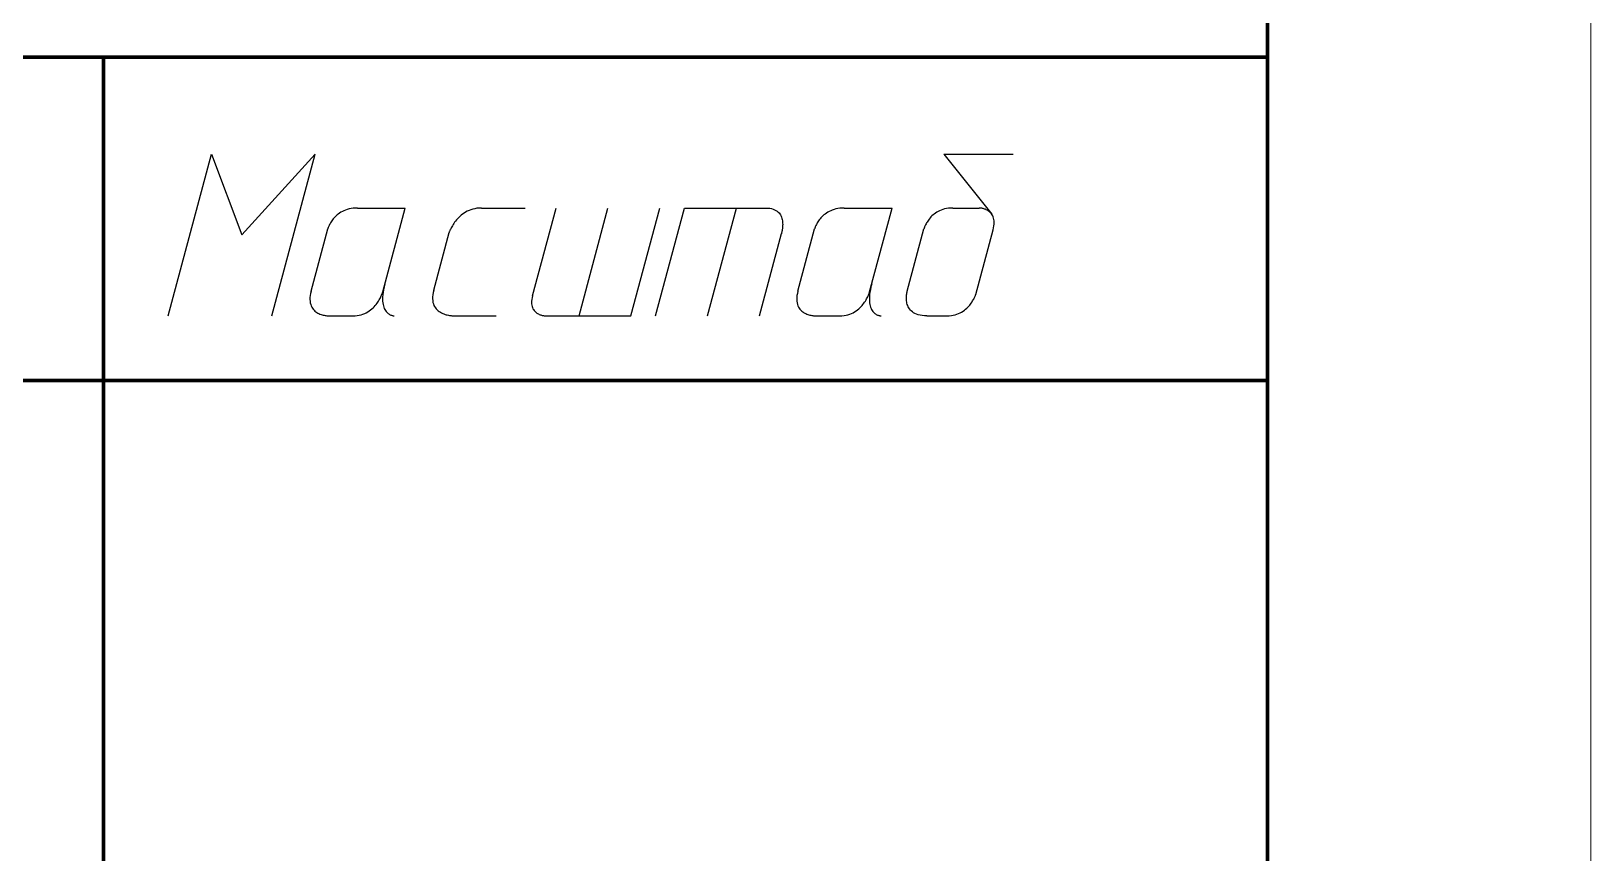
# Model space of a CAD drawing. Header units: millimetres. Extents: x 0 to 1189, y 0 to 841.
# Drawn here: x 1164.88 to 1189, y 32.7 to 45.4 of the extents above; entities that cross this region are included whole.
import ezdxf

# ---------------------------------------------------------------- set-up
doc = ezdxf.new("R2010")
doc.units = ezdxf.units.MM
doc.layers.get('0').update_dxf_attribs({"linetype": 'CONTINUOUS', "lineweight": 0})

msp = doc.modelspace()

# ---------------------------------------------------------------- linework, layer by layer
msp.add_line((1189, 0), (1189, 841))
at = {"lineweight": 70}
for p, q in [((1184, 5), (1184, 836)), ((1064, 45), (1184, 45)), ((1166, 25), (1166, 45)), ((1134, 40), (1184, 40))]:
    msp.add_line(p, q, dxfattribs=at)
at = {"color": 7, "linetype": 'CONTINUOUS', "lineweight": 25}
for p, q in [((1167, 41), (1167.6698730555556, 43.5)), ((1167, 41), (1167.6698730555556, 43.5)), ((1167.6698730555556, 43.5), (1168.1377141666667, 42.25)), ((1169.275428611111, 43.5), (1168.1377141666667, 42.25)), ((1168.6055555555556, 41), (1169.275428611111, 43.5)), ((1178.997295, 43.49999999999999), (1180.069517222222, 43.49999999999999)), ((1178.997295, 43.49999999999999), (1179.7354708333332, 42.572663333333324)), ((1169.5200058333335, 42.4523475), (1169.5110947222222, 42.437825)), ((1169.529936388889, 42.46732277777778), (1169.5200058333335, 42.4523475)), ((1169.540926388889, 42.482620833333335), (1169.529936388889, 42.46732277777778)), ((1169.5530144444444, 42.49811277777778), (1169.540926388889, 42.482620833333335)), ((1169.56624, 42.513668611111115), (1169.5530144444444, 42.49811277777778)), ((1169.5806425, 42.529159166666666), (1169.56624, 42.513668611111115)), ((1169.596261388889, 42.544455), (1169.5806425, 42.529159166666666)), ((1169.613135277778, 42.55942638888889), (1169.596261388889, 42.544455)), ((1169.6313041666667, 42.573944166666664), (1169.613135277778, 42.55942638888889)), ((1169.6508069444444, 42.58787888888889), (1169.6313041666667, 42.573944166666664)), ((1169.6716830555556, 42.601100833333334), (1169.6508069444444, 42.58787888888889)), ((1169.6939716666668, 42.613480555555554), (1169.6716830555556, 42.601100833333334)), ((1169.7177119444445, 42.62488888888889), (1169.6939716666668, 42.613480555555554)), ((1169.7429433333334, 42.635195833333334), (1169.7177119444445, 42.62488888888889)), ((1169.7697052777778, 42.6442725), (1169.7429433333334, 42.635195833333334)), ((1169.7980366666668, 42.65198916666667), (1169.7697052777778, 42.6442725)), ((1169.8279769444446, 42.65821638888889), (1169.7980366666668, 42.65198916666667)), ((1169.8595652777778, 42.662824722222226), (1169.8279769444446, 42.65821638888889)), ((1169.8928413888889, 42.665684722222224), (1169.8595652777778, 42.662824722222226)), ((1169.927843888889, 42.666666666666664), (1169.8928413888889, 42.665684722222224)), ((1169.927843888889, 42.666666666666664), (1170.666455, 42.666666666666664)), ((1170.3193330555557, 41.37118944444445), (1170.666455, 42.666666666666664)), ((1171.4446149999999, 42.46434555555555), (1171.430678611111, 42.44593416666667)), ((1171.4597355555554, 42.48287444444444), (1171.4446149999999, 42.46434555555555)), ((1171.4760663888887, 42.50136222222222), (1171.4597355555554, 42.48287444444444)), ((1171.4936330555556, 42.51964916666667), (1171.4760663888887, 42.50136222222222)), ((1171.5124619444443, 42.537575833333335), (1171.4936330555556, 42.51964916666667)), ((1171.5325788888888, 42.55498361111111), (1171.5124619444443, 42.537575833333335)), ((1171.55401, 42.571713055555556), (1171.5325788888888, 42.55498361111111)), ((1171.5767808333333, 42.587604722222224), (1171.55401, 42.571713055555556)), ((1171.6009175, 42.60249972222222), (1171.5767808333333, 42.587604722222224)), ((1171.6264463888888, 42.61623861111111), (1171.6009175, 42.60249972222222)), ((1171.6533930555556, 42.628662222222225), (1171.6264463888888, 42.61623861111111)), ((1171.681783611111, 42.63961111111111), (1171.6533930555556, 42.628662222222225)), ((1171.7116438888888, 42.64892666666667), (1171.681783611111, 42.63961111111111)), ((1171.743, 42.65644916666667), (1171.7116438888888, 42.64892666666667)), ((1171.7758780555555, 42.66201944444445), (1171.743, 42.65644916666667)), ((1171.810303888889, 42.66547833333333), (1171.7758780555555, 42.66201944444445)), ((1171.8463030555554, 42.666666666666664), (1171.810303888889, 42.66547833333333)), ((1171.8463030555554, 42.666666666666664), (1172.5185925, 42.666666666666664)), ((1172.6351425, 41.31056888888888), (1172.9985077777778, 42.66666666666666)), ((1173.3547036111113, 40.99999999999999), (1173.8012855555555, 42.66666666666666)), ((1174.157481388889, 40.99999999999999), (1174.6040633333334, 42.66666666666666)), ((1174.5373966666666, 40.99999999999999), (1174.983978611111, 42.66666666666666)), ((1174.983978611111, 42.66666666666666), (1176.241675, 42.66666666666666)), ((1175.3401744444445, 40.99999999999999), (1175.7867563888888, 42.66666666666666)), ((1176.241675, 42.66666666666666), (1176.274393611111, 42.66554166666666)), ((1176.274393611111, 42.66554166666666), (1176.3043763888888, 42.66226111111111)), ((1176.3043763888888, 42.66226111111111), (1176.3317344444445, 42.656966944444434)), ((1176.3317344444445, 42.656966944444434), (1176.356578611111, 42.64980166666666)), ((1176.356578611111, 42.64980166666666), (1176.3790199999999, 42.64090722222222)), ((1176.3790199999999, 42.64090722222222), (1176.3991694444444, 42.63042555555555)), ((1176.3991694444444, 42.63042555555555), (1176.4171380555556, 42.6184986111111)), ((1176.4171380555556, 42.6184986111111), (1176.433037222222, 42.60526861111111)), ((1176.433037222222, 42.60526861111111), (1176.4469772222221, 42.59087749999999)), ((1176.4469772222221, 42.59087749999999), (1176.4590694444444, 42.575467499999995)), ((1176.4590694444444, 42.575467499999995), (1176.469425, 42.55918083333333)), ((1176.469425, 42.55918083333333), (1176.4781544444445, 42.54215916666666)), ((1176.4781544444445, 42.54215916666666), (1176.4853691666667, 42.52454472222222)), ((1176.4853691666667, 42.52454472222222), (1176.4911802777776, 42.50647972222222)), ((1176.4911802777776, 42.50647972222222), (1176.4956983333332, 42.48810611111111)), ((1176.4956983333332, 42.48810611111111), (1176.4990344444443, 42.46956583333333)), ((1176.4990344444443, 42.46956583333333), (1176.5013, 42.451001111111104)), ((1176.5013, 42.451001111111104), (1176.5026055555554, 42.43255416666666)), ((1177.0476394444445, 42.452347499999995), (1177.0387283333332, 42.43782499999999)), ((1177.05757, 42.46732277777777), (1177.0476394444445, 42.452347499999995)), ((1177.06856, 42.48262083333333), (1177.05757, 42.46732277777777)), ((1177.0806480555555, 42.49811277777777), (1177.06856, 42.48262083333333)), ((1177.0938736111111, 42.51366861111111), (1177.0806480555555, 42.49811277777777)), ((1177.108276111111, 42.52915916666666), (1177.0938736111111, 42.51366861111111)), ((1177.123895, 42.54445499999999), (1177.108276111111, 42.52915916666666)), ((1177.140768888889, 42.55942638888888), (1177.123895, 42.54445499999999)), ((1177.1589377777777, 42.57394416666666), (1177.140768888889, 42.55942638888888)), ((1177.1784405555554, 42.58787888888888), (1177.1589377777777, 42.57394416666666)), ((1177.1993166666666, 42.60110083333333), (1177.1784405555554, 42.58787888888888)), ((1177.2216052777778, 42.61348055555555), (1177.1993166666666, 42.60110083333333)), ((1177.2453455555556, 42.62488888888888), (1177.2216052777778, 42.61348055555555)), ((1177.2705769444444, 42.63519583333333), (1177.2453455555556, 42.62488888888888)), ((1177.2973388888888, 42.64427249999999), (1177.2705769444444, 42.63519583333333)), ((1177.3256702777778, 42.65198916666666), (1177.2973388888888, 42.64427249999999)), ((1177.3556105555556, 42.65821638888888), (1177.3256702777778, 42.65198916666666)), ((1177.3871988888889, 42.66282472222221), (1177.3556105555556, 42.65821638888888)), ((1177.420475, 42.66568472222222), (1177.3871988888889, 42.66282472222221)), ((1177.4554775, 42.66666666666666), (1177.420475, 42.66568472222222)), ((1177.4554775, 42.66666666666666), (1178.194088611111, 42.66666666666666)), ((1177.8469666666667, 41.37118944444444), (1178.194088611111, 42.66666666666666)), ((1178.7370133333332, 42.45068222222221), (1178.7282988888887, 42.43606416666666)), ((1178.7467288888888, 42.46578916666666), (1178.7370133333332, 42.45068222222221)), ((1178.7574813888887, 42.481248888888885), (1178.7467288888888, 42.46578916666666)), ((1178.7693077777776, 42.49692638888888), (1178.7574813888887, 42.481248888888885)), ((1178.782243333333, 42.51268583333333), (1178.7693077777776, 42.49692638888888)), ((1178.796324722222, 42.528391388888885), (1178.782243333333, 42.51268583333333)), ((1178.8115880555554, 42.543907499999996), (1178.796324722222, 42.528391388888885)), ((1178.8280694444443, 42.559098611111104), (1178.8115880555554, 42.543907499999996)), ((1178.845804722222, 42.57382916666666), (1178.8280694444443, 42.559098611111104)), ((1178.8648308333331, 42.58796333333333), (1178.845804722222, 42.57382916666666)), ((1178.8851830555554, 42.601365555555546), (1178.8648308333331, 42.58796333333333)), ((1178.9068983333332, 42.613899999999994), (1178.8851830555554, 42.601365555555546)), ((1178.930012222222, 42.625431388888884), (1178.9068983333332, 42.613899999999994)), ((1178.954561111111, 42.63582388888888), (1178.930012222222, 42.625431388888884)), ((1178.9805813888888, 42.64494194444444), (1178.954561111111, 42.63582388888888)), ((1179.0081088888887, 42.652649722222215), (1178.9805813888888, 42.64494194444444)), ((1179.0371799999998, 42.65881166666666), (1179.0081088888887, 42.652649722222215)), ((1179.0678305555555, 42.66329222222221), (1179.0371799999998, 42.65881166666666)), ((1179.100097222222, 42.66595583333333), (1179.0678305555555, 42.66329222222221)), ((1179.1340158333333, 42.66666666666666), (1179.100097222222, 42.66595583333333)), ((1179.1340158333333, 42.66666666666666), (1179.5439241666666, 42.66666666666666)), ((1179.544523611111, 42.6666511111111), (1179.5439241666666, 42.66666666666666)), ((1179.5469105555553, 42.66655944444444), (1179.544523611111, 42.6666511111111)), ((1179.5509427777777, 42.666324444444435), (1179.5469105555553, 42.66655944444444)), ((1179.5564780555553, 42.66587916666666), (1179.5509427777777, 42.666324444444435)), ((1179.5633749999997, 42.66515638888888), (1179.5564780555553, 42.66587916666666)), ((1179.5714916666664, 42.664088888888884), (1179.5633749999997, 42.66515638888888)), ((1179.580685833333, 42.662609444444435), (1179.5714916666664, 42.664088888888884)), ((1179.590816111111, 42.66065083333333), (1179.580685833333, 42.662609444444435)), ((1179.6017399999998, 42.65814638888888), (1179.590816111111, 42.66065083333333)), ((1179.6133158333332, 42.65502805555555), (1179.6017399999998, 42.65814638888888)), ((1179.6254019444443, 42.65122944444444), (1179.6133158333332, 42.65502805555555)), ((1179.637856111111, 42.64668333333333), (1179.6254019444443, 42.65122944444444)), ((1179.6505366666665, 42.641321944444435), (1179.637856111111, 42.64668333333333)), ((1179.6633016666665, 42.635078611111105), (1179.6505366666665, 42.641321944444435)), ((1179.6760091666665, 42.6278861111111), (1179.6633016666665, 42.635078611111105)), ((1179.6885172222221, 42.619677222222215), (1179.6760091666665, 42.6278861111111)), ((1179.7006841666664, 42.610384999999994), (1179.6885172222221, 42.619677222222215)), ((1179.7123677777777, 42.59994166666666), (1179.7006841666664, 42.610384999999994)), ((1179.7234263888886, 42.58828083333333), (1179.7123677777777, 42.59994166666666)), ((1179.7337180555553, 42.575334722222216), (1179.7234263888886, 42.58828083333333)), ((1179.7431005555554, 42.56103638888888), (1179.7337180555553, 42.575334722222216)), ((1179.7514324999997, 42.54531861111111), (1179.7431005555554, 42.56103638888888)), ((1179.7585719444442, 42.52811416666666), (1179.7514324999997, 42.54531861111111)), ((1179.7643766666665, 42.50935638888888), (1179.7585719444442, 42.52811416666666)), ((1179.7687049999997, 42.48897749999999), (1179.7643766666665, 42.50935638888888)), ((1179.7714149999997, 42.46691055555555), (1179.7687049999997, 42.48897749999999)), ((1179.7723647222222, 42.44308833333333), (1179.7714149999997, 42.46691055555555)), ((1169.211035277778, 41.38168972222222), (1169.469145277778, 42.344969166666665)), ((1169.4694311111111, 42.34596944444444), (1169.469145277778, 42.344969166666665)), ((1169.4703047222222, 42.34884638888889), (1169.4694311111111, 42.34596944444444)), ((1169.4718052777778, 42.353470277777774), (1169.4703047222222, 42.34884638888889)), ((1169.4739719444444, 42.35971222222222), (1169.4718052777778, 42.353470277777774)), ((1169.4768444444444, 42.36744222222222), (1169.4739719444444, 42.35971222222222)), ((1169.4804616666668, 42.376530833333334), (1169.4768444444444, 42.36744222222222)), ((1169.4848630555555, 42.386848888888885), (1169.4804616666668, 42.376530833333334)), ((1169.4900875, 42.398266944444444), (1169.4848630555555, 42.386848888888885)), ((1169.496175, 42.41065527777778), (1169.4900875, 42.398266944444444)), ((1169.5031641666667, 42.42388444444445), (1169.496175, 42.41065527777778)), ((1169.5110947222222, 42.437825), (1169.5031641666667, 42.42388444444445)), ((1171.1064097222222, 41.39791666666667), (1171.345361388889, 42.289695555555554)), ((1171.3454463888888, 42.289741388888885), (1171.345361388889, 42.289695555555554)), ((1171.3463522222223, 42.29213361111111), (1171.3454463888888, 42.289741388888885)), ((1171.3481044444445, 42.29671361111111), (1171.3463522222223, 42.29213361111111)), ((1171.3507294444444, 42.30332166666667), (1171.3481044444445, 42.29671361111111)), ((1171.3542525, 42.31179916666667), (1171.3507294444444, 42.30332166666667)), ((1171.3587002777776, 42.32198638888889), (1171.3542525, 42.31179916666667)), ((1171.364098611111, 42.33372416666666), (1171.3587002777776, 42.32198638888889)), ((1171.3704730555555, 42.34685361111111), (1171.364098611111, 42.33372416666666)), ((1171.37785, 42.361215277777774), (1171.3704730555555, 42.34685361111111)), ((1171.386255, 42.376649722222226), (1171.37785, 42.361215277777774)), ((1171.3957147222222, 42.39299833333333), (1171.386255, 42.376649722222226)), ((1171.4062544444444, 42.41010111111111), (1171.3957147222222, 42.39299833333333)), ((1171.4179005555554, 42.427799444444446), (1171.4062544444444, 42.41010111111111)), ((1171.430678611111, 42.44593416666667), (1171.4179005555554, 42.427799444444446)), ((1176.1429522222222, 40.99999999999999), (1176.4839080555555, 42.27246416666666)), ((1176.4838055555556, 42.272072222222214), (1176.4827336111111, 42.26808166666666)), ((1176.4853605555554, 42.278027222222214), (1176.4838055555556, 42.272072222222214)), ((1176.4872877777777, 42.28580444444444), (1176.4853605555554, 42.278027222222214)), ((1176.4894761111111, 42.29526222222221), (1176.4872877777777, 42.28580444444444)), ((1176.4918144444443, 42.306258055555546), (1176.4894761111111, 42.29526222222221)), ((1176.4941916666667, 42.31864999999999), (1176.4918144444443, 42.306258055555546)), ((1176.4964974999998, 42.332296388888885), (1176.4941916666667, 42.31864999999999)), ((1176.4986199999998, 42.34705444444444), (1176.4964974999998, 42.332296388888885)), ((1176.5004488888887, 42.362782777777774), (1176.4986199999998, 42.34705444444444)), ((1176.5018727777776, 42.37933888888888), (1176.5004488888887, 42.362782777777774)), ((1176.5027808333334, 42.396580833333324), (1176.5018727777776, 42.37933888888888)), ((1176.5026055555554, 42.43255416666666), (1176.503062222222, 42.41436666666666)), ((1176.503062222222, 42.41436666666666), (1176.5027808333334, 42.396580833333324)), ((1176.738668888889, 41.38168972222221), (1176.996778888889, 42.34496916666666)), ((1176.9970647222221, 42.345969444444435), (1176.996778888889, 42.34496916666666)), ((1176.9979383333332, 42.34884638888888), (1176.9970647222221, 42.345969444444435)), ((1176.9994388888888, 42.353470277777774), (1176.9979383333332, 42.34884638888888)), ((1177.0016055555554, 42.359712222222214), (1176.9994388888888, 42.353470277777774)), ((1177.0044780555554, 42.367442222222216), (1177.0016055555554, 42.359712222222214)), ((1177.0080952777778, 42.37653083333333), (1177.0044780555554, 42.367442222222216)), ((1177.0124966666665, 42.386848888888885), (1177.0080952777778, 42.37653083333333)), ((1177.017721111111, 42.39826694444444), (1177.0124966666665, 42.386848888888885)), ((1177.023808611111, 42.41065527777777), (1177.017721111111, 42.39826694444444)), ((1177.0307977777777, 42.42388444444444), (1177.023808611111, 42.41065527777777)), ((1177.0387283333332, 42.43782499999999), (1177.0307977777777, 42.42388444444444)), ((1178.429881111111, 41.38238305555555), (1178.6881669444442, 42.34631888888888)), ((1178.6882566666666, 42.34660805555555), (1178.6881669444442, 42.34631888888888)), ((1178.6889494444442, 42.348878055555545), (1178.6882566666666, 42.34660805555555)), ((1178.6902816666666, 42.35299333333332), (1178.6889494444442, 42.348878055555545)), ((1178.6922894444442, 42.358818055555545), (1178.6902816666666, 42.35299333333332)), ((1178.6950091666665, 42.36621666666666), (1178.6922894444442, 42.358818055555545)), ((1178.6984766666665, 42.37505333333333), (1178.6950091666665, 42.36621666666666)), ((1178.7027283333332, 42.38519277777777), (1178.6984766666665, 42.37505333333333)), ((1178.7078, 42.39649944444444), (1178.7027283333332, 42.38519277777777)), ((1178.7137283333332, 42.40883722222222), (1178.7078, 42.39649944444444)), ((1178.7205491666664, 42.42207055555555), (1178.7137283333332, 42.40883722222222)), ((1178.7282988888887, 42.43606416666666), (1178.7205491666664, 42.42207055555555)), ((1179.487857222222, 41.3292161111111), (1179.7557227777777, 42.32890388888888)), ((1179.7557227777777, 42.32890388888888), (1179.7632330555555, 42.3604186111111)), ((1179.7632330555555, 42.3604186111111), (1179.7684155555553, 42.389909444444434)), ((1179.7684155555553, 42.389909444444434), (1179.7714122222221, 42.4174436111111)), ((1179.7714122222221, 42.4174436111111), (1179.7723647222222, 42.44308833333333)), ((1170.3523286111113, 41.49433111111111), (1170.3407680555556, 41.44801916666667)), ((1177.8799622222223, 41.4943311111111), (1177.8684016666666, 41.44801916666666)), ((1169.1937975, 41.28125444444444), (1169.1931494444445, 41.252183333333335)), ((1169.1931494444445, 41.252183333333335), (1169.1947766666667, 41.225188055555556)), ((1169.196885277778, 41.31247777777778), (1169.1937975, 41.28125444444444)), ((1169.202576388889, 41.345930555555555), (1169.196885277778, 41.31247777777778)), ((1169.211035277778, 41.38168972222222), (1169.202576388889, 41.345930555555555)), ((1170.2545697222222, 41.22907111111111), (1170.2648883333334, 41.246323333333336)), ((1170.2648883333334, 41.246323333333336), (1170.2741958333334, 41.263065)), ((1170.2741958333334, 41.263065), (1170.2825255555556, 41.27914833333333)), ((1170.2825255555556, 41.27914833333333), (1170.28991, 41.294424722222224)), ((1170.28991, 41.294424722222224), (1170.2963830555557, 41.308746666666664)), ((1170.2963830555557, 41.308746666666664), (1170.301977777778, 41.32196583333333)), ((1170.301977777778, 41.32196583333333), (1170.3067272222222, 41.333934444444445)), ((1170.3067272222222, 41.333934444444445), (1170.3106644444445, 41.34450388888889)), ((1170.3106644444445, 41.34450388888889), (1170.3138230555555, 41.35352694444445)), ((1170.3138230555555, 41.35352694444445), (1170.3162358333334, 41.360855)), ((1170.3162358333334, 41.360855), (1170.317936388889, 41.36634)), ((1170.3173666666667, 41.291643888888885), (1170.316533888889, 41.25927027777778)), ((1170.316533888889, 41.25927027777778), (1170.3174308333334, 41.22938583333333)), ((1170.320067777778, 41.32660583333333), (1170.3173666666667, 41.291643888888885)), ((1170.317936388889, 41.36634), (1170.3189577777778, 41.369834166666664)), ((1170.3189577777778, 41.369834166666664), (1170.3193330555557, 41.37118944444445)), ((1170.324776111111, 41.36425611111111), (1170.320067777778, 41.32660583333333)), ((1170.3316300000001, 41.404694166666665), (1170.324776111111, 41.36425611111111)), ((1170.3407680555556, 41.44801916666667), (1170.3316300000001, 41.404694166666665)), ((1171.0891144444445, 41.293211666666664), (1171.0889316666667, 41.262904722222224)), ((1171.0889316666667, 41.262904722222224), (1171.0912341666667, 41.23476166666667)), ((1171.0919663888887, 41.325762499999996), (1171.0891144444445, 41.293211666666664)), ((1171.0976702777778, 41.3606375), (1171.0919663888887, 41.325762499999996)), ((1171.1064097222222, 41.39791666666667), (1171.0976702777778, 41.3606375)), ((1172.623548888889, 41.2542536111111), (1172.6209330555557, 41.228848055555545)), ((1172.6282402777779, 41.28147305555555), (1172.623548888889, 41.2542536111111)), ((1172.6351425, 41.31056888888888), (1172.6282402777779, 41.28147305555555)), ((1176.721431111111, 41.281254444444436), (1176.7207830555556, 41.25218333333333)), ((1176.7207830555556, 41.25218333333333), (1176.7224102777777, 41.22518805555555)), ((1176.724518888889, 41.31247777777777), (1176.721431111111, 41.281254444444436)), ((1176.73021, 41.34593055555555), (1176.724518888889, 41.31247777777777)), ((1176.738668888889, 41.38168972222221), (1176.73021, 41.34593055555555)), ((1177.7822033333332, 41.229071111111104), (1177.7925219444444, 41.24632333333333)), ((1177.7925219444444, 41.24632333333333), (1177.8018294444444, 41.26306499999999)), ((1177.8018294444444, 41.26306499999999), (1177.8101591666666, 41.279148333333325)), ((1177.8101591666666, 41.279148333333325), (1177.817543611111, 41.29442472222222)), ((1177.817543611111, 41.29442472222222), (1177.8240166666667, 41.30874666666666)), ((1177.8240166666667, 41.30874666666666), (1177.829611388889, 41.32196583333333)), ((1177.829611388889, 41.32196583333333), (1177.8343608333332, 41.33393444444444)), ((1177.8343608333332, 41.33393444444444), (1177.8382980555555, 41.34450388888888)), ((1177.8382980555555, 41.34450388888888), (1177.8414566666665, 41.35352694444444)), ((1177.8414566666665, 41.35352694444444), (1177.8438694444444, 41.360854999999994)), ((1177.8438694444444, 41.360854999999994), (1177.84557, 41.366339999999994)), ((1177.8450002777777, 41.291643888888885), (1177.8441675, 41.25927027777777)), ((1177.8441675, 41.25927027777777), (1177.8450644444445, 41.229385833333325)), ((1177.847701388889, 41.326605833333325), (1177.8450002777777, 41.291643888888885)), ((1177.84557, 41.366339999999994), (1177.8465913888888, 41.369834166666664)), ((1177.8465913888888, 41.369834166666664), (1177.8469666666667, 41.37118944444444)), ((1177.852409722222, 41.364256111111104), (1177.847701388889, 41.326605833333325)), ((1177.8592636111111, 41.40469416666666), (1177.852409722222, 41.364256111111104)), ((1177.8684016666666, 41.44801916666666), (1177.8592636111111, 41.40469416666666)), ((1178.4163758333332, 41.2812936111111), (1178.4169324999998, 41.29710777777777)), ((1178.4164355555554, 41.26473972222222), (1178.4163758333332, 41.2812936111111)), ((1178.417232222222, 41.247589999999995), (1178.4164355555554, 41.26473972222222)), ((1178.4169324999998, 41.29710777777777), (1178.4179858333332, 41.312037777777775)), ((1178.4188855555553, 41.229988055555545), (1178.417232222222, 41.247589999999995)), ((1178.4179858333332, 41.312037777777775), (1178.4194158333332, 41.325939999999996)), ((1178.4194158333332, 41.325939999999996), (1178.4211019444442, 41.33867055555555)), ((1178.4211019444442, 41.33867055555555), (1178.422924722222, 41.35008527777777)), ((1178.422924722222, 41.35008527777777), (1178.4247636111108, 41.36004027777777)), ((1178.4247636111108, 41.36004027777777), (1178.4264988888888, 41.36839138888888)), ((1178.4264988888888, 41.36839138888888), (1178.4280102777775, 41.37499499999999)), ((1178.4280102777775, 41.37499499999999), (1178.4291777777776, 41.37970666666666)), ((1178.4291777777776, 41.37970666666666), (1178.429881111111, 41.38238305555555)), ((1179.4408038888887, 41.23000388888888), (1179.4495338888887, 41.245033333333325)), ((1179.4495338888887, 41.245033333333325), (1179.4572841666666, 41.25932444444444)), ((1179.4572841666666, 41.25932444444444), (1179.4640863888887, 41.272729722222216)), ((1179.4640863888887, 41.272729722222216), (1179.4699719444443, 41.285101944444435)), ((1179.4699719444443, 41.285101944444435), (1179.4749727777776, 41.29629388888888)), ((1179.4749727777776, 41.29629388888888), (1179.4791202777776, 41.30615805555555)), ((1179.4791202777776, 41.30615805555555), (1179.482446111111, 41.31454749999999)), ((1179.482446111111, 41.31454749999999), (1179.4849819444444, 41.32131472222222)), ((1179.4849819444444, 41.32131472222222), (1179.4867594444443, 41.326312222222214)), ((1179.4867594444443, 41.326312222222214), (1179.4878099999999, 41.32939333333333)), ((1179.4878099999999, 41.32939333333333), (1179.4881655555555, 41.33041027777777)), ((1179.4881655555555, 41.33041027777777), (1179.487857222222, 41.3292161111111)), ((1169.1947766666667, 41.225188055555556), (1169.198515, 41.20019138888889)), ((1169.198515, 41.20019138888889), (1169.2042005555556, 41.17711638888889)), ((1169.2042005555556, 41.17711638888889), (1169.2116691666668, 41.15588666666667)), ((1169.2116691666668, 41.15588666666667), (1169.220756388889, 41.13642472222222)), ((1169.220756388889, 41.13642472222222), (1169.2312986111112, 41.118654166666666)), ((1169.2312986111112, 41.118654166666666), (1169.2431316666666, 41.10249805555556)), ((1169.2431316666666, 41.10249805555556), (1169.2560911111111, 41.08787916666667)), ((1169.2560911111111, 41.08787916666667), (1169.2700130555556, 41.07472111111111)), ((1169.2700130555556, 41.07472111111111), (1169.2847333333334, 41.06294666666667)), ((1169.2847333333334, 41.06294666666667), (1169.300087777778, 41.05247888888889)), ((1169.300087777778, 41.05247888888889), (1169.3159125, 41.04324138888889)), ((1169.3159125, 41.04324138888889), (1169.3320430555557, 41.035156666666666)), ((1169.3320430555557, 41.035156666666666), (1169.3483155555557, 41.028148611111114)), ((1169.3483155555557, 41.028148611111114), (1169.3645658333335, 41.02213944444444)), ((1169.3645658333335, 41.02213944444444), (1169.38063, 41.01705305555556)), ((1169.38063, 41.01705305555556), (1169.3963436111112, 41.01281222222222)), ((1169.3963436111112, 41.01281222222222), (1169.4115425, 41.00934)), ((1169.4115425, 41.00934), (1169.4260630555557, 41.00656)), ((1169.4260630555557, 41.00656), (1169.4397405555555, 41.00439472222222)), ((1169.4397405555555, 41.00439472222222), (1169.452411388889, 41.0027675)), ((1169.452411388889, 41.0027675), (1169.4639111111112, 41.00160166666667)), ((1169.4639111111112, 41.00160166666667), (1169.4740758333335, 41.00081999999998)), ((1169.4740758333335, 41.00081999999998), (1169.482741388889, 41.00034583333335)), ((1169.482741388889, 41.00034583333335), (1169.4897433333333, 41.00010250000014)), ((1169.4897433333333, 41.00010250000014), (1169.4949183333333, 41.00001277777776)), ((1169.4949183333333, 41.00001277777776), (1169.498101388889, 41)), ((1169.498101388889, 41), (1169.8580566666667, 41)), ((1169.8580566666667, 41), (1169.8922555555555, 41.00112638888886)), ((1169.8922555555555, 41.00112638888886), (1169.9248458333334, 41.00440722222221)), ((1169.9248458333334, 41.00440722222221), (1169.95586, 41.00969388888889)), ((1169.95586, 41.00969388888889), (1169.9853319444444, 41.016839166666664)), ((1169.9853319444444, 41.016839166666664), (1170.0132944444445, 41.02569416666667)), ((1170.0132944444445, 41.02569416666667), (1170.039781111111, 41.03611138888889)), ((1170.039781111111, 41.03611138888889), (1170.0648247222223, 41.0479425)), ((1170.0648247222223, 41.0479425), (1170.0884586111113, 41.06103972222222)), ((1170.0884586111113, 41.06103972222222), (1170.1107158333334, 41.07525472222222)), ((1170.1107158333334, 41.07525472222222), (1170.13163, 41.09044)), ((1170.13163, 41.09044), (1170.1512341666667, 41.10644666666667)), ((1170.1512341666667, 41.10644666666667), (1170.169561388889, 41.1231275)), ((1170.169561388889, 41.1231275), (1170.1866447222224, 41.14033388888889)), ((1170.1866447222224, 41.14033388888889), (1170.2025180555556, 41.157918055555555)), ((1170.2025180555556, 41.157918055555555), (1170.2172136111112, 41.17573194444444)), ((1170.2172136111112, 41.17573194444444), (1170.2307655555555, 41.1936275)), ((1170.2307655555555, 41.1936275), (1170.243206388889, 41.21145666666666)), ((1170.243206388889, 41.21145666666666), (1170.2545697222222, 41.22907111111111)), ((1170.3174308333334, 41.22938583333333), (1170.3199191666668, 41.20189083333334)), ((1170.3199191666668, 41.20189083333334), (1170.3238602777778, 41.17668555555556)), ((1170.3238602777778, 41.17668555555556), (1170.3291158333334, 41.15367055555556)), ((1170.3291158333334, 41.15367055555556), (1170.3355466666667, 41.13274638888889)), ((1170.3355466666667, 41.13274638888889), (1170.3430147222223, 41.11381333333333)), ((1170.3430147222223, 41.11381333333333), (1170.351381111111, 41.09677222222222)), ((1170.351381111111, 41.09677222222222), (1170.3605075, 41.08152277777778)), ((1170.3605075, 41.08152277777778), (1170.3702552777777, 41.06796611111111)), ((1170.3702552777777, 41.06796611111111), (1170.3804858333333, 41.0560025)), ((1170.3804858333333, 41.0560025), (1170.3910605555557, 41.04553194444445)), ((1170.3910605555557, 41.04553194444445), (1170.4018408333334, 41.036455555555555)), ((1170.4018408333334, 41.036455555555555), (1170.4126883333333, 41.02867333333332)), ((1170.4126883333333, 41.02867333333332), (1170.4234644444446, 41.02208555555556)), ((1170.4234644444446, 41.02208555555556), (1170.4340302777778, 41.01659333333333)), ((1170.4340302777778, 41.01659333333333), (1170.4442475, 41.01209638888889)), ((1170.4442475, 41.01209638888889), (1170.4539775, 41.008495833333356)), ((1170.4539775, 41.008495833333356), (1170.4630819444444, 41.00569138888888)), ((1170.4630819444444, 41.00569138888888), (1170.4714216666666, 41.003584166666656)), ((1170.4714216666666, 41.003584166666656), (1170.478858888889, 41.00207416666663)), ((1170.478858888889, 41.00207416666663), (1170.4852544444445, 41.00106194444448)), ((1170.4852544444445, 41.00106194444448), (1170.49047, 41.00044805555522)), ((1170.49047, 41.00044805555522), (1170.4943669444444, 41.0001327777762)), ((1170.4943669444444, 41.0001327777762), (1170.4968066666668, 41.00001666667431)), ((1170.4968066666668, 41.00001666667431), (1170.4976508333334, 41)), ((1171.0912341666667, 41.23476166666667), (1171.095838888889, 41.20870222222222)), ((1171.095838888889, 41.20870222222222), (1171.1025625, 41.184646388888886)), ((1171.1025625, 41.184646388888886), (1171.1112219444444, 41.16251388888889)), ((1171.1112219444444, 41.16251388888889), (1171.121633611111, 41.142224722222224)), ((1171.121633611111, 41.142224722222224), (1171.1336144444444, 41.12369861111111)), ((1171.1336144444444, 41.12369861111111), (1171.1469808333334, 41.106855555555555)), ((1171.1469808333334, 41.106855555555555), (1171.1615497222222, 41.09161527777778)), ((1171.1615497222222, 41.09161527777778), (1171.1771380555556, 41.07789777777778)), ((1171.1771380555556, 41.07789777777778), (1171.1935619444444, 41.065622777777776)), ((1171.1935619444444, 41.065622777777776), (1171.210638611111, 41.05471)), ((1171.210638611111, 41.05471), (1171.2281844444444, 41.04507972222222)), ((1171.2281844444444, 41.04507972222222), (1171.2460163888888, 41.03665138888889)), ((1171.2460163888888, 41.03665138888889), (1171.2639508333332, 41.02934527777778)), ((1171.2639508333332, 41.02934527777778), (1171.2818049999998, 41.02308083333333)), ((1171.2818049999998, 41.02308083333333), (1171.299395, 41.01777805555555)), ((1171.299395, 41.01777805555555), (1171.3165377777777, 41.013356944444446)), ((1171.3165377777777, 41.013356944444446), (1171.3330502777776, 41.00973722222222)), ((1171.3330502777776, 41.00973722222222), (1171.3487488888888, 41.006838888888886)), ((1171.3487488888888, 41.006838888888886), (1171.3634502777777, 41.00458138888889)), ((1171.3634502777777, 41.00458138888889), (1171.376971388889, 41.002885)), ((1171.376971388889, 41.002885), (1171.389128888889, 41.00166972222222)), ((1171.389128888889, 41.00166972222222), (1171.3997394444443, 41.00085472222223)), ((1171.3997394444443, 41.00085472222223), (1171.4086197222223, 41.00036055555553)), ((1171.4086197222223, 41.00036055555553), (1171.4155863888889, 41.000106944444255)), ((1171.4155863888889, 41.000106944444255), (1171.420456111111, 41.00001333333384)), ((1171.420456111111, 41.00001333333384), (1171.4230458333334, 41)), ((1171.4230458333334, 41), (1172.0720105555556, 41)), ((1172.6209330555557, 41.228848055555545), (1172.6202569444445, 41.20519388888888)), ((1172.6202569444445, 41.20519388888888), (1172.6213844444444, 41.183228611111105)), ((1172.6213844444444, 41.183228611111105), (1172.6241797222222, 41.16288944444444)), ((1172.6241797222222, 41.16288944444444), (1172.6285072222222, 41.14411416666666)), ((1172.6285072222222, 41.14411416666666), (1172.6342308333333, 41.126839999999994)), ((1172.6342308333333, 41.126839999999994), (1172.6412152777777, 41.11100472222221)), ((1172.6412152777777, 41.11100472222221), (1172.6493241666667, 41.09654527777777)), ((1172.6493241666667, 41.09654527777777), (1172.6584219444444, 41.08339944444444)), ((1172.6584219444444, 41.08339944444444), (1172.6683725, 41.071504444444436)), ((1172.6683725, 41.071504444444436), (1172.6790405555555, 41.06079805555555)), ((1172.6790405555555, 41.06079805555555), (1172.69029, 41.05121777777777)), ((1172.69029, 41.05121777777777), (1172.7019850000001, 41.04270055555555)), ((1172.7019850000001, 41.04270055555555), (1172.7139897222223, 41.03518416666666)), ((1172.7139897222223, 41.03518416666666), (1172.7261686111112, 41.0286061111111)), ((1172.7261686111112, 41.0286061111111), (1172.7383852777778, 41.022903611111104)), ((1172.7383852777778, 41.022903611111104), (1172.7505044444445, 41.01801416666666)), ((1172.7505044444445, 41.01801416666666), (1172.7623902777777, 41.01387555555555)), ((1172.7623902777777, 41.01387555555555), (1172.7739066666668, 41.01042499999999)), ((1172.7739066666668, 41.01042499999999), (1172.7849180555556, 41.00759972222222)), ((1172.7849180555556, 41.00759972222222), (1172.7952883333335, 41.005337499999996)), ((1172.7952883333335, 41.005337499999996), (1172.8048819444446, 41.00357583333333)), ((1172.8048819444446, 41.00357583333333), (1172.8135630555555, 41.00225166666666)), ((1172.8135630555555, 41.00225166666666), (1172.8211958333334, 41.001303055555546)), ((1172.8211958333334, 41.001303055555546), (1172.8276441666667, 41.00066722222222)), ((1172.8276441666667, 41.00066722222222), (1172.8327727777778, 41.000281388888865)), ((1172.8327727777778, 41.000281388888865), (1172.8364452777778, 41.00008333333331)), ((1172.8364452777778, 41.00008333333331), (1172.838526388889, 41.00001055555568)), ((1172.838526388889, 41.00001055555568), (1172.83888, 40.99999999999999)), ((1172.83888, 40.99999999999999), (1174.157481388889, 40.99999999999999)), ((1176.7224102777777, 41.22518805555555), (1176.726148611111, 41.20019138888888)), ((1176.726148611111, 41.20019138888888), (1176.7318341666667, 41.177116388888884)), ((1176.7318341666667, 41.177116388888884), (1176.7393027777778, 41.15588666666666)), ((1176.7393027777778, 41.15588666666666), (1176.74839, 41.136424722222216)), ((1176.74839, 41.136424722222216), (1176.7589322222223, 41.11865416666666)), ((1176.7589322222223, 41.11865416666666), (1176.7707652777776, 41.10249805555555)), ((1176.7707652777776, 41.10249805555555), (1176.7837247222221, 41.08787916666666)), ((1176.7837247222221, 41.08787916666666), (1176.7976466666667, 41.0747211111111)), ((1176.7976466666667, 41.0747211111111), (1176.8123669444444, 41.06294666666666)), ((1176.8123669444444, 41.06294666666666), (1176.827721388889, 41.052478888888885)), ((1176.827721388889, 41.052478888888885), (1176.843546111111, 41.04324138888888)), ((1176.843546111111, 41.04324138888888), (1176.8596766666667, 41.03515666666666)), ((1176.8596766666667, 41.03515666666666), (1176.8759491666667, 41.02814861111111)), ((1176.8759491666667, 41.02814861111111), (1176.8921994444445, 41.022139444444434)), ((1176.8921994444445, 41.022139444444434), (1176.9082636111111, 41.01705305555555)), ((1176.9082636111111, 41.01705305555555), (1176.9239772222222, 41.012812222222216)), ((1176.9239772222222, 41.012812222222216), (1176.939176111111, 41.009339999999995)), ((1176.939176111111, 41.009339999999995), (1176.9536966666667, 41.00655999999999)), ((1176.9536966666667, 41.00655999999999), (1176.9673741666666, 41.004394722222216)), ((1176.9673741666666, 41.004394722222216), (1176.980045, 41.00276749999999)), ((1176.980045, 41.00276749999999), (1176.9915447222222, 41.001601666666666)), ((1176.9915447222222, 41.001601666666666), (1177.0017094444445, 41.000819999999976)), ((1177.0017094444445, 41.000819999999976), (1177.010375, 41.00034583333334)), ((1177.010375, 41.00034583333334), (1177.0173769444443, 41.00010250000013)), ((1177.0173769444443, 41.00010250000013), (1177.0225519444443, 41.000012777777755)), ((1177.0225519444443, 41.000012777777755), (1177.025735, 40.99999999999999)), ((1177.025735, 40.99999999999999), (1177.3856902777777, 40.99999999999999)), ((1177.3856902777777, 40.99999999999999), (1177.4198891666665, 41.001126388888856)), ((1177.4198891666665, 41.001126388888856), (1177.4524794444444, 41.004407222222206)), ((1177.4524794444444, 41.004407222222206), (1177.483493611111, 41.00969388888888)), ((1177.483493611111, 41.00969388888888), (1177.5129655555554, 41.01683916666666)), ((1177.5129655555554, 41.01683916666666), (1177.5409280555555, 41.02569416666666)), ((1177.5409280555555, 41.02569416666666), (1177.567414722222, 41.036111388888884)), ((1177.567414722222, 41.036111388888884), (1177.5924583333333, 41.04794249999999)), ((1177.5924583333333, 41.04794249999999), (1177.6160922222223, 41.06103972222222)), ((1177.6160922222223, 41.06103972222222), (1177.6383494444444, 41.07525472222221)), ((1177.6383494444444, 41.07525472222221), (1177.659263611111, 41.090439999999994)), ((1177.659263611111, 41.090439999999994), (1177.6788677777777, 41.10644666666666)), ((1177.6788677777777, 41.10644666666666), (1177.697195, 41.123127499999995)), ((1177.697195, 41.123127499999995), (1177.7142783333334, 41.14033388888888)), ((1177.7142783333334, 41.14033388888888), (1177.7301516666666, 41.15791805555555)), ((1177.7301516666666, 41.15791805555555), (1177.7448472222222, 41.175731944444436)), ((1177.7448472222222, 41.175731944444436), (1177.7583991666665, 41.19362749999999)), ((1177.7583991666665, 41.19362749999999), (1177.77084, 41.211456666666656)), ((1177.77084, 41.211456666666656), (1177.7822033333332, 41.229071111111104)), ((1177.8450644444445, 41.229385833333325), (1177.8475527777778, 41.20189083333332)), ((1177.8475527777778, 41.20189083333332), (1177.8514938888889, 41.17668555555555)), ((1177.8514938888889, 41.17668555555555), (1177.8567494444444, 41.15367055555555)), ((1177.8567494444444, 41.15367055555555), (1177.8631802777777, 41.13274638888888)), ((1177.8631802777777, 41.13274638888888), (1177.8706483333333, 41.113813333333326)), ((1177.8706483333333, 41.113813333333326), (1177.879014722222, 41.096772222222214)), ((1177.879014722222, 41.096772222222214), (1177.888141111111, 41.08152277777777)), ((1177.888141111111, 41.08152277777777), (1177.8978888888887, 41.067966111111105)), ((1177.8978888888887, 41.067966111111105), (1177.9081194444443, 41.05600249999999)), ((1177.9081194444443, 41.05600249999999), (1177.9186941666667, 41.04553194444444)), ((1177.9186941666667, 41.04553194444444), (1177.9294744444444, 41.03645555555555)), ((1177.9294744444444, 41.03645555555555), (1177.9403219444443, 41.028673333333316)), ((1177.9403219444443, 41.028673333333316), (1177.9510980555556, 41.022085555555556)), ((1177.9510980555556, 41.022085555555556), (1177.9616638888888, 41.016593333333326)), ((1177.9616638888888, 41.016593333333326), (1177.971881111111, 41.012096388888885)), ((1177.971881111111, 41.012096388888885), (1177.981611111111, 41.00849583333335)), ((1177.981611111111, 41.00849583333335), (1177.9907155555554, 41.00569138888887)), ((1177.9907155555554, 41.00569138888887), (1177.9990552777776, 41.00358416666665)), ((1177.9990552777776, 41.00358416666665), (1178.0064925, 41.002074166666624)), ((1178.0064925, 41.002074166666624), (1178.0128880555555, 41.00106194444447)), ((1178.0128880555555, 41.00106194444447), (1178.018103611111, 41.00044805555521)), ((1178.018103611111, 41.00044805555521), (1178.0220005555555, 41.000132777776194)), ((1178.0220005555555, 41.000132777776194), (1178.0244402777778, 41.000016666674306)), ((1178.0244402777778, 41.000016666674306), (1178.0252844444444, 40.99999999999999)), ((1178.4215158333332, 41.212078333333324), (1178.4188855555553, 41.229988055555545)), ((1178.4252427777776, 41.19400472222222), (1178.4215158333332, 41.212078333333324)), ((1178.4301866666665, 41.175910833333326), (1178.4252427777776, 41.19400472222222)), ((1178.4364677777776, 41.1579411111111), (1178.4301866666665, 41.175910833333326)), ((1178.444206111111, 41.14023888888888), (1178.4364677777776, 41.1579411111111)), ((1178.4535213888887, 41.122948888888885), (1178.444206111111, 41.14023888888888)), ((1178.4645338888886, 41.10621472222221), (1178.4535213888887, 41.122948888888885)), ((1178.4773636111108, 41.09018027777777), (1178.4645338888886, 41.10621472222221)), ((1178.4921308333332, 41.07498972222221), (1178.4773636111108, 41.09018027777777)), ((1178.5089552777777, 41.06078666666666), (1178.4921308333332, 41.07498972222221)), ((1178.5279574999997, 41.04771555555555), (1178.5089552777777, 41.06078666666666)), ((1178.549257222222, 41.03592027777777), (1178.5279574999997, 41.04771555555555)), ((1178.5729744444443, 41.025544444444435), (1178.549257222222, 41.03592027777777)), ((1178.5992294444443, 41.016732499999996), (1178.5729744444443, 41.025544444444435)), ((1178.6281419444442, 41.009628055555545), (1178.5992294444443, 41.016732499999996)), ((1178.6598324999998, 41.00437499999999), (1178.6281419444442, 41.009628055555545)), ((1178.6944211111108, 41.001117777777786), (1178.6598324999998, 41.00437499999999)), ((1178.732027222222, 40.99999999999999), (1178.6944211111108, 41.001117777777786)), ((1178.732027222222, 40.99999999999999), (1179.0467449999999, 40.99999999999999)), ((1179.0467449999999, 40.99999999999999), (1179.0800958333332, 41.00107888888887)), ((1179.0800958333332, 41.00107888888887), (1179.1118661111109, 41.00421777777776)), ((1179.1118661111109, 41.00421777777776), (1179.1420880555554, 41.00926888888888)), ((1179.1420880555554, 41.00926888888888), (1179.1707924999998, 41.016085)), ((1179.1707924999998, 41.016085), (1179.1980116666664, 41.02451944444444)), ((1179.1980116666664, 41.02451944444444), (1179.2237769444444, 41.03442416666666)), ((1179.2237769444444, 41.03442416666666), (1179.2481199999997, 41.045652499999996)), ((1179.2481199999997, 41.045652499999996), (1179.271072222222, 41.05805666666666)), ((1179.271072222222, 41.05805666666666), (1179.2926652777776, 41.07148972222222)), ((1179.2926652777776, 41.07148972222222), (1179.3129311111109, 41.085804444444435)), ((1179.3129311111109, 41.085804444444435), (1179.331901111111, 41.100853333333326)), ((1179.331901111111, 41.100853333333326), (1179.3496066666664, 41.11648916666666)), ((1179.3496066666664, 41.11648916666666), (1179.3660797222221, 41.13256472222221)), ((1179.3660797222221, 41.13256472222221), (1179.3813519444443, 41.148932499999994)), ((1179.3813519444443, 41.148932499999994), (1179.395454722222, 41.16544555555555)), ((1179.395454722222, 41.16544555555555), (1179.408419722222, 41.18195666666666)), ((1179.408419722222, 41.18195666666666), (1179.4202783333333, 41.198318055555546)), ((1179.4202783333333, 41.198318055555546), (1179.4310624999998, 41.21438277777777)), ((1179.4310624999998, 41.21438277777777), (1179.4408038888887, 41.23000388888888))]:
    msp.add_line(p, q, dxfattribs=at)

doc.saveas('drawing.dxf')
